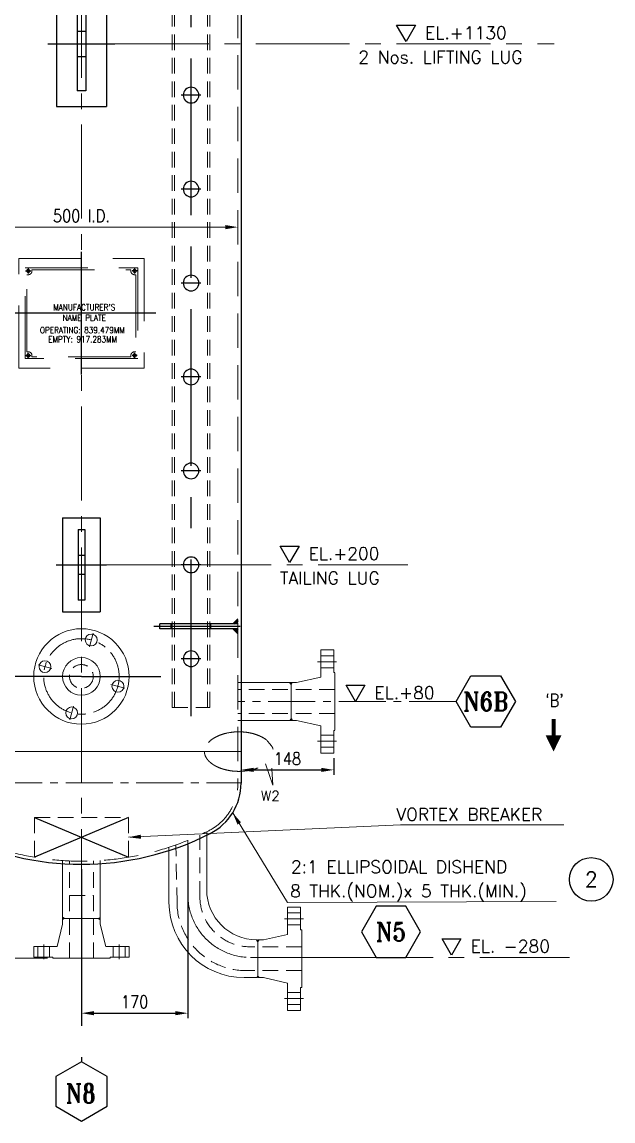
# Model space of a CAD drawing. Header units: inches. Extents: x -31906 to -25178, y -20157 to -15405.
# Drawn here: x -30776 to -29832, y -18146 to -16391 of the extents above; entities that cross this region are included whole.
import ezdxf
from ezdxf.enums import TextEntityAlignment as Align

# ---------------------------------------------------------------- set-up
doc = ezdxf.new("R2010")
doc.units = ezdxf.units.IN
doc.header["$LTSCALE"] = 200
doc.header["$MEASUREMENT"] = 0
for name, pattern in [('CENTER', [2, 1.25, -0.25, 0.25, -0.25]), ('CENTER2', [1.125, 0.75, -0.125, 0.125, -0.125]), ('DASHED2', [0.375, 0.25, -0.125]), ('HIDDEN', [0.375, 0.25, -0.125]), ('PHANTOM2', [1.25, 0.625, -0.125, 0.125, -0.125, 0.125, -0.125])]:
    doc.linetypes.add(name, pattern=pattern)
for name, color, linetype, lineweight in [('1 (CEN)', 1, 'CENTER2', 9), ('2 (DASH.)', 4, 'DASHED2', 13), ('AM_5', 3, 'Continuous', 15), ('Center line', 2, 'CENTER2', 9), ('EQUIPMENT', 4, 'Continuous', 13), ('hid', 84, 'HIDDEN', 0), ('Hidden Line', 3, 'HIDDEN', 9), ('OBJECT', 7, 'Continuous', 18), ('SEAM JOINT1', 4, 'SEAM', 13)]:
    doc.layers.add(name, color=color, linetype=linetype, lineweight=lineweight)
for name, color, linetype in [('CEN', 3, 'CENTER'), ('CENTER', 1, 'CENTER'), ('CENTRE', 1, 'CENTER2'), ('DIMENSION', 8, 'Continuous'), ('text', 3, 'Continuous'), ('WELD', 5, 'Continuous')]:
    doc.layers.add(name, color=color, linetype=linetype)
doc.styles.add('ROMAND', font='romand.shx', dxfattribs={"width": 0.8})
doc.styles.add('ROMANS', font='romans.shx', dxfattribs={"width": 0.85})
doc.styles.add('ROMANT', font='romant.shx')
doc.styles.add('RS', font='ROMANS.shx', dxfattribs={"width": 0.8})
doc.styles.get("Standard").update_dxf_attribs({"font": 'romans.shx'})
doc.linetypes.add('SEAM', pattern='A,2,["X",Standard,S=1,R=0,X=0,Y=-0.5],2', length=4)
doc.linetypes.add('WELDING', pattern='A,0.0001,0,["X",Standard,S=0.1,R=0,X=0,Y=-0.05],0.2', length=0.2001)
doc.dimstyles.new('VEP-8', dxfattribs={"dimscale": 8, "dimtxt": 2.5, "dimasz": 2.5, "dimexe": 1, "dimexo": 1, "dimgap": 1, "dimtad": 1, "dimdec": 1, "dimlfac": -1, "dimzin": 9, "dimdsep": 46, "dimtxsty": 'ROMANS', "dimcen": 0, "dimclrd": 256, "dimclre": 256, "dimclrt": 3, "dimadec": 0, "dimazin": 2, "dimtfac": 1, "dimtdec": 1, "dimtmove": 0, "dimatfit": 3, "dimfxl": 1, "dimlwd": -1, "dimlwe": -1, "dimarcsym": 1})
doc.dimstyles.new('VEP-8$0', dxfattribs={"dimscale": 8, "dimtxt": 2.5, "dimasz": 2.5, "dimexe": 1, "dimexo": 1, "dimgap": 1, "dimtad": 1, "dimdec": 1, "dimlfac": -1, "dimzin": 9, "dimdsep": 46, "dimtxsty": 'ROMANS', "dimcen": 0, "dimclrd": 256, "dimclre": 256, "dimclrt": 3, "dimadec": 0, "dimazin": 2, "dimtfac": 1, "dimtdec": 1, "dimtmove": 0, "dimatfit": 3, "dimfxl": 1, "dimlwd": -1, "dimlwe": -1, "dimarcsym": 1})
pattern_1 = [(45, (8946.6004, -20939.20855), (-0.441941738, 0.441941738), []), (135, (8946.6004, -20939.20855), (-0.441941738, -0.441941738), [])]

# ---------------------------------------------------------------- blocks, each defined once
blk = doc.blocks.new('*D117')
at = {"layer": 'AM_5', "color": 8, "transparency": 16777216}
for p, q in [((-30944.2, -17606.3), (-31134, -17606.3)), ((-31126, -17626.3), (-31126, -17866.3)), ((-30735.3, -17886.3), (-31134, -17886.3))]:
    blk.add_line(p, q, dxfattribs=at)
for points in [[(-31122.7, -17626.3), (-31129.3, -17626.3), (-31126, -17606.3)], [(-31129.3, -17866.3), (-31122.7, -17866.3), (-31126, -17886.3)]]:
    blk.add_solid(points, dxfattribs=at)
at = {"layer": 'Defpoints', "color": 0, "transparency": 16777216}
for p in [(-30936.2, -17606.3), (-31126, -17886.3), (-30727.3, -17886.3)]:
    blk.add_point(p, dxfattribs=at)
at = {"layer": 'AM_5', "color": 3, "transparency": 16777216, "insert": (-31144, -17746.3), "char_height": 20, "attachment_point": 5, "rotation": 90, "style": 'ROMANS'}
blk.add_mtext('280', dxfattribs=at)
blk = doc.blocks.new('A$C32f367a6')
at = {"layer": 'text'}
for p, q in [((-18.1, 31.4), (18.1, 31.4)), ((0, 0), (-18.1, 31.4)), ((18.1, 31.4), (0, 0))]:
    blk.add_line(p, q, dxfattribs=at)
blk = doc.blocks.new('A$Cf6f684bf')
at = {"layer": 'CEN'}
for p, q in [((0, -98.1), (0, 98.1)), ((118.8, 0), (-118.8, 0)), ((83.1, 0), (-83.4, 0))]:
    blk.add_line(p, q, dxfattribs=at)
at = {"layer": 'CEN', "ltscale": 0.5}
for p, q in [((-85, 71.7), (-85, 63.3)), ((85, 71.7), (85, 63.3)), ((-89.2, 67.5), (-80.8, 67.5)), ((89.2, 67.5), (80.8, 67.5)), ((-89.2, -67.5), (-80.8, -67.5)), ((-85, -71.7), (-85, -63.3)), ((89.2, -67.5), (80.8, -67.5)), ((85, -71.7), (85, -63.3))]:
    blk.add_line(p, q, dxfattribs=at)
at = {"layer": 'hid', "ltscale": 2}
for points in [[(-100, 87.5), (100, 87.5), (100, -87.5), (-100, -87.5)], [(-90, -72.5), (-90, 72.5), (90, 72.5), (90, -72.5)]]:
    blk.add_lwpolyline(points, close=True, dxfattribs=at)
blk.add_lwpolyline([(79, -69.5), (-79, -69.5), (-79, -67.5, 0.414214), (-85, -61.5), (-87, -61.5), (-87, 61.5), (-85, 61.5, 0.414214), (-79, 67.5), (-79, 69.5), (79, 69.5), (79, 67.5, 0.414214), (85, 61.5), (87, 61.5), (87, -61.5), (85, -61.5, 0.414214), (79, -67.5)], format="xyb", close=True, dxfattribs=at)
for centre in [(-85, 67.5), (85, 67.5), (-85, -67.5), (85, -67.5)]:
    blk.add_circle(centre, 2.5, dxfattribs=at)
at = {"layer": 'text', "color": 3, "char_height": 10, "attachment_point": 5, "style": 'ROMANS'}
for s, insert in [("MANUFACTURER'S\\PNAME PLATE", (4.6, 1)), ('OPERATING: 839.479MM', (1.5, -27)), ('EMPTY: 917.283MM', (1.9, -41.5))]:
    blk.add_mtext(s, dxfattribs=dict(at, insert=insert))
blk = doc.blocks.new('A$C5ec613ee')
for p, q in [((-40, 100), (-40, -100)), ((-40, 100), (40, 100)), ((40, 100), (40, -100)), ((-7, 75), (-7, -75)), ((-7, 75), (7, 75)), ((7, 75), (7, -75)), ((7, 20), (-7, 20)), ((-7, -20), (7, -20)), ((7, -75), (-7, -75)), ((-40, -100), (40, -100))]:
    blk.add_line(p, q)
at = {"layer": 'CENTRE', "linetype": 'CENTER', "ltscale": 8}
blk.add_line((-53.5, 0), (53.5, 0), dxfattribs=at)
blk = doc.blocks.new('*D119')
at = {"layer": 'AM_5', "color": 8, "transparency": 16777216}
for p, q in [((-30911.2, -16718.8), (-30451.2, -16718.8)), ((-30931.2, -16726.6), (-30931.2, -16726.8)), ((-30431.2, -16726.6), (-30431.2, -16726.8))]:
    blk.add_line(p, q, dxfattribs=at)
for points in [[(-30911.2, -16715.5), (-30911.2, -16722.1), (-30931.2, -16718.8)], [(-30451.2, -16722.1), (-30451.2, -16715.5), (-30431.2, -16718.8)]]:
    blk.add_solid(points, dxfattribs=at)
at = {"layer": 'Defpoints', "color": 0, "transparency": 16777216}
for p in [(-30931.2, -16718.6), (-30431.2, -16718.6), (-30431.2, -16718.8)]:
    blk.add_point(p, dxfattribs=at)
at = {"layer": 'AM_5', "color": 3, "transparency": 16777216, "insert": (-30681.2, -16700.8), "char_height": 20, "attachment_point": 5, "style": 'ROMANS'}
blk.add_mtext('500 I.D.', dxfattribs=at)
blk = doc.blocks.new('A$C100c5a09')
blk.add_circle((0, 0), 12.5)
at = {"layer": 'CENTER'}
blk.add_line((-15.8, 0), (15.8, 0), dxfattribs=at)
blk = doc.blocks.new('*D126')
at = {"layer": 'Defpoints', "color": 0, "transparency": 16777216}
for p in [(-30511.2, -17698), (-30681.2, -17736.3), (-30511.2, -17974)]:
    blk.add_point(p, dxfattribs=at)
at = {"layer": 'DIMENSION', "transparency": 16777216}
for p, q in [((-30511.2, -17706), (-30511.2, -17982)), ((-30681.2, -17744.3), (-30681.2, -17982)), ((-30661.2, -17974), (-30531.2, -17974))]:
    blk.add_line(p, q, dxfattribs=at)
for points in [[(-30661.2, -17970.7), (-30661.2, -17977.3), (-30681.2, -17974)], [(-30531.2, -17977.3), (-30531.2, -17970.7), (-30511.2, -17974)]]:
    blk.add_solid(points, dxfattribs=at)
at = {"layer": 'DIMENSION', "color": 3, "transparency": 16777216, "insert": (-30596.2, -17956), "char_height": 20, "attachment_point": 5, "style": 'ROMANS', "bg_fill": 3, "box_fill_scale": 1.25, "bg_fill_color": 256, "bg_fill_true_color": 13158600, "bg_fill_transparency": 0}
blk.add_mtext('170', dxfattribs=at)
blk = doc.blocks.new('*D127')
at = {"layer": 'Defpoints', "color": 0, "transparency": 16777216}
for p in [(-30426.2, -17556.3), (-30278.2, -17558.8), (-30278.2, -17585.5)]:
    blk.add_point(p, dxfattribs=at)
at = {"layer": 'DIMENSION', "transparency": 16777216}
for p, q in [((-30426.2, -17564.3), (-30426.2, -17593.5)), ((-30278.2, -17566.8), (-30278.2, -17593.5)), ((-30406.2, -17585.5), (-30298.2, -17585.5))]:
    blk.add_line(p, q, dxfattribs=at)
for points in [[(-30406.2, -17582.2), (-30406.2, -17588.8), (-30426.2, -17585.5)], [(-30298.2, -17588.8), (-30298.2, -17582.2), (-30278.2, -17585.5)]]:
    blk.add_solid(points, dxfattribs=at)
at = {"layer": 'DIMENSION', "color": 3, "transparency": 16777216, "insert": (-30352.2, -17567.5), "char_height": 20, "attachment_point": 5, "style": 'ROMANS', "bg_fill": 3, "box_fill_scale": 1.25, "bg_fill_color": 256, "bg_fill_true_color": 13158600, "bg_fill_transparency": 0}
blk.add_mtext('148', dxfattribs=at)

msp = doc.modelspace()

# ---------------------------------------------------------------- hatches: boundary and pattern name
h = msp.add_hatch(color=5)
h.set_gradient(color1=(0, 0, 255), one_color=1, tint=1, name='INVCYLINDER')
h.paths.add_polyline_path([(-30348.1, -17446.21), (-30344.42, -17446.21), (-30346.26, -17448.61)])
h = msp.add_hatch(color=5)
h.set_gradient(color1=(0, 0, 255), one_color=1, tint=1, name='INVCYLINDER')
h.paths.add_polyline_path([(-30348.08, -17506.4), (-30346.23, -17504), (-30344.39, -17506.4)])
h = msp.add_hatch(color=5)
h.set_gradient(color1=(0, 0, 255), one_color=1, tint=1, name='INVCYLINDER')
h.paths.add_polyline_path([(-30711.33, -17820.96), (-30708.93, -17822.8), (-30711.33, -17824.64)])
h = msp.add_hatch(color=5)
h.set_gradient(color1=(0, 0, 255), one_color=1, tint=1, name='INVCYLINDER')
h.paths.add_polyline_path([(-30651.13, -17820.96), (-30651.13, -17824.64), (-30653.53, -17822.8)])
h = msp.add_hatch(color=5)
h.set_gradient(color1=(0, 0, 255), one_color=1, tint=1, name='INVCYLINDER')
h.paths.add_polyline_path([(-30401.13, -17856.91), (-30397.45, -17856.91), (-30399.29, -17859.31)])
h = msp.add_hatch(color=5)
h.set_gradient(color1=(0, 0, 255), one_color=1, tint=1, name='INVCYLINDER')
h.paths.add_polyline_path([(-30401.11, -17917.1), (-30399.27, -17914.7), (-30397.43, -17917.1)])
at = {"layer": 'WELD'}
h = msp.add_hatch(dxfattribs=at)
h.set_pattern_fill('ANSI37', color=256, scale=5)
h.set_pattern_definition(pattern_1)
h.paths.add_polyline_path([(-30439.23, -17360.3), (-30431.23, -17360.3), (-30431.23, -17368.3)])
h.paths.add_polyline_path([(-30431.23, -17344.3), (-30431.23, -17352.3), (-30439.23, -17352.3)])
h = msp.add_hatch(dxfattribs=at)
h.set_pattern_fill('ANSI37', color=256, scale=5)
h.set_pattern_definition(pattern_1)
h.paths.add_polyline_path([(-30439.23, -17360.3), (-30431.23, -17360.3), (-30431.23, -17368.3)])
h.paths.add_polyline_path([(-30431.23, -17344.3), (-30431.23, -17352.3), (-30439.23, -17352.3)])

# ---------------------------------------------------------------- linework, layer by layer
for p, q in [((-30426.23, -16114.3), (-30426.23, -17606.88)), ((-30431.23, -17352.3), (-30556.23, -17352.3)), ((-30556.23, -17360.3), (-30556.23, -17352.3)), ((-30431.23, -17352.3), (-30556.23, -17352.3)), ((-30556.23, -17360.3), (-30556.23, -17352.3)), ((-30537.9, -17360.3), (-30537.9, -17352.3)), ((-30537.9, -17360.3), (-30537.9, -17352.3)), ((-30474.57, -17360.3), (-30474.57, -17352.3)), ((-30474.57, -17360.3), (-30474.57, -17352.3)), ((-30431.23, -17344.3), (-30439.23, -17352.3)), ((-30431.23, -17344.3), (-30439.23, -17352.3)), ((-30431.23, -17360.3), (-30556.23, -17360.3)), ((-30431.23, -17360.3), (-30556.23, -17360.3)), ((-30431.23, -17368.3), (-30439.23, -17360.3)), ((-30431.23, -17368.3), (-30439.23, -17360.3)), ((-30346.26, -17448.6), (-30348.1, -17446.2)), ((-30346.26, -17448.6), (-30344.42, -17446.2)), ((-30346.23, -17504), (-30348.08, -17506.4)), ((-30346.23, -17504), (-30344.39, -17506.4)), ((-30708.93, -17822.8), (-30711.33, -17820.96)), ((-30708.93, -17822.8), (-30711.33, -17824.64)), ((-30653.53, -17822.8), (-30651.13, -17820.96)), ((-30653.53, -17822.8), (-30651.13, -17824.64)), ((-30399.29, -17859.3), (-30401.13, -17856.9)), ((-30399.29, -17859.3), (-30397.45, -17856.9)), ((-30399.27, -17914.7), (-30401.11, -17917.1)), ((-30399.27, -17914.7), (-30397.43, -17917.1))]:
    msp.add_line(p, q)
for points in [[(-30011.62, -17435.29), (-29987.95, -17476.3), (-30011.62, -17517.31), (-30058.97, -17517.31), (-30082.65, -17476.3), (-30058.97, -17435.29)], [(-30210.33, -17802.99), (-30234.01, -17844), (-30210.33, -17885), (-30162.98, -17885), (-30139.31, -17844), (-30162.98, -17802.99)], [(-30640.23, -18075.18), (-30681.23, -18051.5), (-30722.24, -18075.18), (-30722.24, -18122.53), (-30681.23, -18146.2), (-30640.23, -18122.53)]]:
    msp.add_lwpolyline(points, close=True)
for centre, radius, start, end in [((-30516.23, -17606.88), 90, 296.87559, 0), ((-30681.23, -17281.3), 455, 243.12441, 296.87559)]:
    msp.add_arc(centre, radius, start, end)
at = {"layer": '1 (CEN)'}
for p, q in [((-30681.23, -15880.18), (-30681.23, -17966.79)), ((-30627.79, -16426.37), (-29925.73, -16426.37)), ((-30641.12, -17258.06), (-30528.23, -17258.06)), ((-30528.23, -17258.06), (-30159.95, -17258.06)), ((-30511.23, -17697.95), (-30511.08, -17785.18)), ((-30411.08, -17885), (-30269.51, -17885)), ((-30269.51, -17885), (-29901.24, -17885))]:
    msp.add_line(p, q, dxfattribs=at)
at = {"layer": '1 (CEN)', "ltscale": 0.5}
for p, q in [((-30082.65, -17476.3), (-30431.23, -17476.3)), ((-30931.23, -17606.3), (-30426.23, -17606.3))]:
    msp.add_line(p, q, dxfattribs=at)
msp.add_circle((-30681.23, -17436.3), 60.3, dxfattribs=at)
at = {"layer": '1 (CEN)'}
msp.add_arc((-30411.08, -17785), 100, 180.10233, 269.99809, dxfattribs=at)
at = {"layer": '2 (DASH.)', "ltscale": 0.5}
for p, q in [((-30756.23, -17661.3), (-30756.23, -17725.01)), ((-30756.23, -17661.3), (-30606.23, -17661.3)), ((-30606.23, -17661.3), (-30606.23, -17725.01)), ((-30700.26, -17786.3), (-30662.2, -17786.3))]:
    msp.add_line(p, q, dxfattribs=at)
at = {"layer": 'CENTER'}
for p, q in [((-30506.04, -17499.75), (-30506.04, -16249.71)), ((-30427.5, -17356.3), (-30565.79, -17356.3)), ((-30427.5, -17356.3), (-30565.79, -17356.3)), ((-30681.23, -17436.3), (-31221.2, -17436.3)), ((-30681.23, -17436.3), (-30554.5, -17436.3))]:
    msp.add_line(p, q, dxfattribs=at)
at = {"layer": 'Center line', "ltscale": 0.6}
for p, q in [((-30662.68, -17367.04), (-30668.58, -17389.07)), ((-30750.49, -17417.74), (-30728.47, -17423.64)), ((-30273.63, -17412.8), (-30304.01, -17412.8)), ((-30611.98, -17454.86), (-30634, -17448.96)), ((-30699.79, -17505.56), (-30693.89, -17483.53)), ((-30273.63, -17539.8), (-30304.01, -17539.8)), ((-30326.66, -17823.5), (-30357.04, -17823.5)), ((-30741.53, -17887.97), (-30741.53, -17864.13)), ((-30620.93, -17887.97), (-30620.93, -17864.13)), ((-30326.66, -17950.5), (-30357.04, -17950.5))]:
    msp.add_line(p, q, dxfattribs=at)
at = {"layer": 'DIMENSION'}
for p, q in [((-30756.23, -17661.3), (-30606.23, -17725.01)), ((-30606.23, -17661.3), (-30756.23, -17725.01)), ((-30605.51, -17960.8), (-30605.51, -17960.8))]:
    msp.add_line(p, q, dxfattribs=at)
at = {"layer": 'EQUIPMENT'}
for p, q in [((-30298.93, -17393.8), (-30298.93, -17437.45)), ((-30298.93, -17393.8), (-30278.23, -17393.8)), ((-30278.23, -17393.8), (-30278.23, -17430.25)), ((-30337.39, -17446.2), (-30298.93, -17437.45)), ((-30276.23, -17430.25), (-30278.23, -17430.25)), ((-30276.23, -17522.25), (-30276.23, -17430.35)), ((-30337.39, -17446.2), (-30431.23, -17446.2)), ((-30346.23, -17506.4), (-30346.23, -17446.2)), ((-30346.23, -17446.2), (-30337.39, -17446.2)), ((-30346.23, -17448.6), (-30346.23, -17504)), ((-30337.39, -17506.4), (-30431.23, -17506.4)), ((-30346.23, -17506.4), (-30337.39, -17506.4)), ((-30337.39, -17506.4), (-30298.93, -17515.15)), ((-30298.93, -17558.8), (-30298.93, -17515.15)), ((-30278.23, -17558.8), (-30278.23, -17522.35)), ((-30276.23, -17522.35), (-30278.23, -17522.35)), ((-30298.93, -17558.8), (-30278.23, -17558.8)), ((-30481.13, -17776.9), (-30481.13, -17684.36)), ((-30541.33, -17797.1), (-30541.33, -17709)), ((-30711.33, -17831.64), (-30711.33, -17730.29)), ((-30651.13, -17831.64), (-30651.13, -17730.29)), ((-30351.97, -17804.5), (-30351.97, -17848.15)), ((-30351.97, -17804.5), (-30331.27, -17804.5)), ((-30331.27, -17804.5), (-30331.27, -17840.95)), ((-30653.53, -17822.8), (-30708.93, -17822.8)), ((-30711.33, -17831.64), (-30720.08, -17867.3)), ((-30651.13, -17831.64), (-30642.38, -17867.3)), ((-30390.43, -17856.9), (-30351.97, -17848.15)), ((-30329.27, -17840.95), (-30331.27, -17840.95)), ((-30329.27, -17932.95), (-30329.27, -17841.05)), ((-30399.27, -17917.1), (-30399.27, -17856.9)), ((-30399.27, -17856.9), (-30390.43, -17856.9)), ((-30399.27, -17859.3), (-30399.27, -17914.7)), ((-30757.43, -17867.3), (-30720.08, -17867.3)), ((-30757.43, -17867.3), (-30757.43, -17884.8)), ((-30751.03, -17884.8), (-30751.03, -17867.3)), ((-30732.03, -17884.8), (-30732.03, -17867.3)), ((-30605.03, -17867.3), (-30642.38, -17867.3)), ((-30630.43, -17884.8), (-30630.43, -17867.3)), ((-30611.43, -17884.8), (-30611.43, -17867.3)), ((-30605.03, -17867.3), (-30605.03, -17884.8)), ((-30757.43, -17884.8), (-30727.18, -17884.8)), ((-30727.18, -17886.3), (-30727.18, -17884.8)), ((-30727.18, -17886.3), (-30635.28, -17886.3)), ((-30605.03, -17884.8), (-30635.28, -17884.8)), ((-30635.28, -17886.3), (-30635.28, -17884.8)), ((-30421.33, -17917.1), (-30401.11, -17917.1)), ((-30399.27, -17917.1), (-30390.43, -17917.1)), ((-30390.43, -17917.1), (-30351.97, -17925.85)), ((-30351.97, -17969.5), (-30351.97, -17925.85)), ((-30331.27, -17969.5), (-30331.27, -17933.05)), ((-30329.27, -17933.05), (-30331.27, -17933.05)), ((-30351.97, -17969.5), (-30331.27, -17969.5))]:
    msp.add_line(p, q, dxfattribs=at)
for centre, radius in [((-30681.23, -17436.3), 76.2), ((-30665.63, -17378.05), 9.5), ((-30681.23, -17436.3), 30.1), ((-30739.48, -17420.69), 9.5), ((-30622.99, -17451.91), 9.5), ((-30696.84, -17494.54), 9.5)]:
    msp.add_circle(centre, radius, dxfattribs=at)
for centre, radius in [((-30401.13, -17776.9), 80), ((-30421.33, -17797.1), 120)]:
    msp.add_arc(centre, radius, 180, 270, dxfattribs=at)
at = {"layer": 'Hidden Line', "ltscale": 5}
for p, q in [((-30278.23, -17403.27), (-30298.93, -17403.27)), ((-30278.23, -17422.32), (-30298.93, -17422.32)), ((-30278.23, -17530.27), (-30298.93, -17530.27)), ((-30278.23, -17549.32), (-30298.93, -17549.32)), ((-30331.27, -17813.98), (-30351.97, -17813.98)), ((-30331.27, -17833.03), (-30351.97, -17833.03)), ((-30331.27, -17940.98), (-30351.97, -17940.98)), ((-30331.27, -17960.03), (-30351.97, -17960.03))]:
    msp.add_line(p, q, dxfattribs=at)
at = {"layer": 'OBJECT', "linetype": 'HIDDEN', "lineweight": 15, "ltscale": 1.1}
msp.add_line((-30431.23, -16114.3), (-30431.23, -17606.88), dxfattribs=at)
at = {"layer": 'OBJECT', "linetype": 'HIDDEN', "lineweight": 15, "ltscale": 0.5}
for p, q in [((-30536.21, -17486.06), (-30536.21, -16249.71)), ((-30532.3, -17486.06), (-30532.3, -16249.71)), ((-30479.79, -17486.06), (-30479.79, -16249.71)), ((-30475.88, -17486.06), (-30475.88, -16249.71)), ((-30276.23, -17457.27), (-30431.23, -17457.27)), ((-30536.21, -17486.06), (-30475.88, -17486.06)), ((-30536.21, -17486.06), (-30475.88, -17486.06)), ((-30276.23, -17495.33), (-30431.23, -17495.33)), ((-30491.97, -17788.16), (-30492.2, -17689.67)), ((-30528.53, -17798.08), (-30530.26, -17705.22)), ((-30700.26, -17886.3), (-30700.26, -17730.9)), ((-30662.2, -17886.3), (-30662.2, -17730.9)), ((-30329.27, -17867.97), (-30411.97, -17867.97)), ((-30329.27, -17906.03), (-30418.55, -17906.03))]:
    msp.add_line(p, q, dxfattribs=at)
at = {"layer": 'OBJECT', "color": 211, "linetype": 'PHANTOM2', "lineweight": 15, "ltscale": 0.8}
for p, q in [((-30375.55, -17610.13), (-30377.87, -17566.61, 0.29)), ((-30387.28, -17576.09, 0.29), (-30375.55, -17610.13))]:
    msp.add_line(p, q, dxfattribs=at)
at = {"layer": 'OBJECT', "color": 2, "lineweight": 15, "ltscale": 0.8}
msp.add_lwpolyline([(-29926.95, -17556.18, 0, 25.6, 0), (-29926.95, -17530.07, 70.4, 25.89, 0)], format="xyseb", dxfattribs=at)
at = {"layer": 'OBJECT', "color": 2, "lineweight": 15, "ltscale": 0.8, "const_width": 6.4}
msp.add_lwpolyline([(-29926.95, -17530.07), (-29926.95, -17504.37)], dxfattribs=at)
at = {"layer": 'OBJECT', "linetype": 'HIDDEN', "lineweight": 15, "ltscale": 0.5}
msp.add_circle((-30681.23, -17436.3), 19.03, dxfattribs=at)
at = {"layer": 'OBJECT', "linetype": 'HIDDEN', "lineweight": 15, "ltscale": 1.1}
for centre, radius, start, end in [((-30516.23, -17606.88), 85, 296.87559, 0), ((-30681.23, -17281.3), 450, 243.12441, 296.87559)]:
    msp.add_arc(centre, radius, start, end, dxfattribs=at)
at = {"layer": 'OBJECT', "linetype": 'HIDDEN', "lineweight": 15, "ltscale": 0.5}
for centre, radius, start in [((-30411.97, -17787.97), 80, 180.13681), ((-30418.55, -17796.03), 110, 181.06914)]:
    msp.add_arc(centre, radius, start, 270, dxfattribs=at)
at = {"layer": 'OBJECT', "color": 211, "linetype": 'PHANTOM2', "lineweight": 15, "ltscale": 0.8}
for points, knots in [([(-30385.34, -17537.9, 0.29), (-30387.05, -17536.56, 0.29), (-30388.95, -17535.28, 0.29), (-30393.12, -17532.87, 0.29), (-30395.38, -17531.76, 0.29), (-30400.19, -17529.74, 0.29), (-30402.75, -17528.84, 0.29), (-30408.09, -17527.29, 0.29), (-30410.87, -17526.64, 0.29), (-30417.15, -17525.51, 0.29), (-30420.68, -17525.09, 0.29), (-30427.81, -17524.67, 0.29), (-30431.41, -17524.66, 0.29), (-30438.54, -17525.07, 0.29), (-30442.07, -17525.49, 0.29), (-30448.92, -17526.7, 0.29), (-30452.24, -17527.51, 0.29), (-30457.94, -17529.29, 0.29), (-30460.38, -17530.2, 0.29), (-30464.97, -17532.22, 0.29), (-30467.13, -17533.33, 0.29), (-30471.4, -17535.89, 0.29), (-30473.46, -17537.36, 0.29), (-30477.06, -17540.44, 0.29), (-30478.6, -17542.03, 0.29), (-30480.83, -17544.85, 0.29), (-30481.63, -17546.06, 0.29), (-30482.95, -17548.47, 0.29), (-30483.47, -17549.67, 0.29), (-30484.23, -17552.04, 0.29), (-30484.49, -17553.22, 0.29), (-30484.69, -17555.02, 0.29), (-30484.72, -17555.65, 0.29), (-30484.72, -17556.28, 0.29)], [3.8128764, 3.8128764, 3.8128764, 3.8128764, 3.9677631, 3.9677631, 4.1226499, 4.1226499, 4.2775366, 4.2775366, 4.4324234, 4.4324234, 4.6180526, 4.6180526, 4.8036819, 4.8036819, 4.9893111, 4.9893111, 5.1749403, 5.1749403, 5.3253777, 5.3253777, 5.4758151, 5.4758151, 5.6498204, 5.6498204, 5.8238256, 5.8238256, 5.9536274, 5.9536274, 6.0834292, 6.0834292, 6.2132309, 6.2132309, 6.2831853, 6.2831853, 6.2831853, 6.2831853]), ([(-30377.87, -17566.61, 0.29), (-30377.66, -17566.27, 0.29), (-30377.46, -17565.94, 0.29), (-30376.51, -17564.27, 0.29), (-30375.94, -17562.94, 0.29), (-30375.1, -17560.32, 0.29), (-30374.84, -17559.03, 0.29), (-30374.62, -17556.45, 0.29), (-30374.65, -17555.16, 0.29), (-30375.02, -17552.58, 0.29), (-30375.36, -17551.27, 0.29), (-30376.19, -17549.06, 0.29), (-30376.61, -17548.15, 0.29), (-30385.34, -17537.9, 0.29)], [2.76485903, 2.76485903, 2.76485903, 2.76485903, 2.8010319, 2.8010319, 2.94427362, 2.94427362, 3.08751534, 3.08751534, 3.23075705, 3.23075705, 3.37399877, 3.37399877, 3.47204657, 3.47204657, 3.47204657, 3.47204657]), ([(-30484.72, -17556.28, 0.29), (-30484.72, -17557.68, 0.29), (-30484.55, -17559.08, 0.29), (-30483.84, -17561.91, 0.29), (-30483.3, -17563.34, 0.29), (-30481.99, -17565.88, 0.29), (-30481.31, -17566.99, 0.29), (-30479.7, -17569.19, 0.29), (-30478.77, -17570.29, 0.29), (-30476.26, -17572.86, 0.29), (-30474.57, -17574.32, 0.29), (-30471.09, -17576.84, 0.29), (-30469.37, -17577.93, 0.29), (-30465.68, -17579.97, 0.29), (-30463.71, -17580.92, 0.29), (-30459.54, -17582.67, 0.29), (-30457.34, -17583.47, 0.29), (-30452.11, -17585.07, 0.29), (-30449.03, -17585.82, 0.29), (-30442.67, -17586.98, 0.29), (-30439.4, -17587.38, 0.29), (-30432.79, -17587.85, 0.29), (-30429.45, -17587.9, 0.29), (-30422.8, -17587.64, 0.29), (-30419.5, -17587.33, 0.29), (-30413.05, -17586.37, 0.29), (-30409.9, -17585.71, 0.29), (-30403.51, -17583.99, 0.29), (-30400.31, -17582.89, 0.29), (-30394.37, -17580.35, 0.29), (-30391.64, -17578.92, 0.29), (-30388.53, -17576.95, 0.29), (-30387.89, -17576.52, 0.29), (-30387.28, -17576.09, 0.29)], [0, 0, 0, 0, 0.1556586, 0.1556586, 0.3113173, 0.3113173, 0.4297868, 0.4297868, 0.5482563, 0.5482563, 0.7122468, 0.7122468, 0.8464454, 0.8464454, 0.9806439, 0.9806439, 1.1148425, 1.1148425, 1.2873991, 1.2873991, 1.4599557, 1.4599557, 1.6325123, 1.6325123, 1.8050688, 1.8050688, 1.9776254, 1.9776254, 2.1700259, 2.1700259, 2.3624264, 2.3624264, 2.4140221, 2.4140221, 2.4140221, 2.4140221])]:
    msp.add_open_spline(points, degree=3, knots=knots, dxfattribs=at)
at = {"layer": 'SEAM JOINT1', "linetype": 'WELDING'}
msp.add_line((-30426.23, -17556.3), (-30936.23, -17556.3), dxfattribs=at)
at = {"layer": 'text', "color": 4}
msp.add_circle((-29866.7, -17760.38), 34.81, dxfattribs=at)

# ---------------------------------------------------------------- block references
for name, p in [('A$C5ec613ee', (-30681.23, -16426.37)), ('A$Cf6f684bf', (-30681.23, -16856.3))]:
    msp.add_blockref(name, p)
at = {"xscale": -1}
for p in [(-30506.04, -16508.06), (-30506.04, -16508.06), (-30506.04, -16658.06), (-30506.04, -16658.06), (-30506.04, -16808.06), (-30506.04, -16808.06), (-30506.04, -16958.06), (-30506.04, -16958.06), (-30506.04, -17108.06), (-30506.04, -17108.06), (-30506.04, -17258.06), (-30506.04, -17258.06), (-30506.04, -17408.06), (-30506.04, -17408.06)]:
    msp.add_blockref('A$C100c5a09', p, dxfattribs=at)
at = {"xscale": 0.75, "yscale": 0.75, "zscale": 0.75}
msp.add_blockref('A$C5ec613ee', (-30681.23, -17258.06), dxfattribs=at)
at = {"layer": 'text', "xscale": 0.8333333333333334, "yscale": 0.8333333333333334, "zscale": 0.8333333333333334}
for p in [(-30162.5, -16422.59), (-30348.63, -17254.28), (-30243.44, -17476.3), (-30089.92, -17881.22)]:
    msp.add_blockref('A$C32f367a6', p, dxfattribs=at)

# ---------------------------------------------------------------- texts
at = {"style": 'ROMANT', "width": 0.85}
for tag, p in [('N6B', (-30035.3, -17476.3)), ('N5', (-30186.66, -17844)), ('N8', (-30682.42, -18102.02))]:
    msp.add_attdef(tag, text='', height=30, dxfattribs=at).set_placement(p, align=Align.MIDDLE)
at = {"layer": 'DIMENSION', "color": 3, "style": 'ROMANS'}
msp.add_text('2', height=24, dxfattribs=at).set_placement((-29866.7, -17760.38), align=Align.MIDDLE_CENTER)
at = {"layer": 'OBJECT', "color": 3, "lineweight": 15, "style": 'RS'}
msp.add_text('W2', height=16, dxfattribs=at).set_placement((-30394.5, -17635))
at = {"layer": 'text', "style": 'ROMANS'}
for s, p in [('EL.+1130', (-30132.08, -16418.51)), ('2 Nos. LIFTING LUG', (-30238.77, -16457.33)), ('EL.+200', (-30318.21, -17250.2)), ('TAILING LUG', (-30364.14, -17289.02)), ('EL.+80', (-30213.02, -17472.22)), ('VORTEX BREAKER', (-30178, -17666.5)), ('2:1 ELLIPSOIDAL DISHEND', (-30346.45, -17750.28)), ('8 THK.(NOM.)x 5 THK.(MIN.)', (-30347.78, -17788.87)), ('EL. -280', (-30059.49, -17877.14))]:
    msp.add_text(s, height=20, dxfattribs=at).set_placement(p)
at = {"layer": 'text', "color": 64, "lineweight": 15, "insert": (-29925.47, -17474.5, -0.14), "char_height": 20.996, "attachment_point": 5, "style": 'ROMAND'}
msp.add_mtext("\\A1;`B'", dxfattribs=at)

# ---------------------------------------------------------------- dimensions: what is measured, and where the dimension line sits
at = {"layer": 'AM_5'}
dim = msp.add_linear_dim(base=(-30431.23, -16718.81), p1=(-30931.23, -16718.59), p2=(-30431.23, -16718.59), text='<> I.D.', dimstyle='VEP-8$0', override={"dimclrd": 8, "dimclre": 8}, dxfattribs=at)
dim.commit()
dim.dimension.update_dxf_attribs({"geometry": '*D119', "text_midpoint": (-30681.23, -16700.81)})
dim = msp.add_linear_dim(base=(-31125.99, -17886.3), p1=(-30936.23, -17606.3), p2=(-30727.28, -17886.3), angle=90, dimstyle='VEP-8$0', override={"dimclrd": 8, "dimclre": 8}, dxfattribs=at)
dim.commit()
dim.dimension.update_dxf_attribs({"geometry": '*D117', "text_midpoint": (-31143.99, -17746.3)})

# ---------------------------------------------------------------- leaders
for points in [[(-30439.55, -17653.98), (-30352, -17797), (-29922.5, -17795.5)], [(-30606.23, -17693.15), (-30171.5, -17673), (-29910.5, -17673)]]:
    msp.add_leader(points, dimstyle='VEP-8', override={"dimclrd": 8, "dimclre": 8}, dxfattribs=at)

# ---------------------------------------------------------------- next in the draw order: dimensions: what is measured, and where the dimension line sits
at = {"layer": 'DIMENSION'}
for base, p1, p2, picture, middle in [((-30278.23, -17585.5), (-30426.23, -17556.3), (-30278.23, -17558.8), '*D127', (-30352.23, -17567.5)), ((-30511.23, -17974), (-30681.23, -17736.3), (-30511.23, -17697.95), '*D126', (-30596.23, -17956))]:
    dim = msp.add_linear_dim(base=base, p1=p1, p2=p2, dimstyle='VEP-8$0', override={"dimlfac": 1, "dimfxl": 1.5, "dimtfill": 1}, dxfattribs=at)
    dim.commit()
    dim.dimension.update_dxf_attribs({"geometry": picture, "text_midpoint": middle})

# ---------------------------------------------------------------- next in the draw order: linework, layer by layer
at = {"layer": 'CENTER'}
msp.add_line((-30681.23, -17744.3), (-30681.23, -18051.5), dxfattribs=at)

doc.saveas('drawing.dxf')
